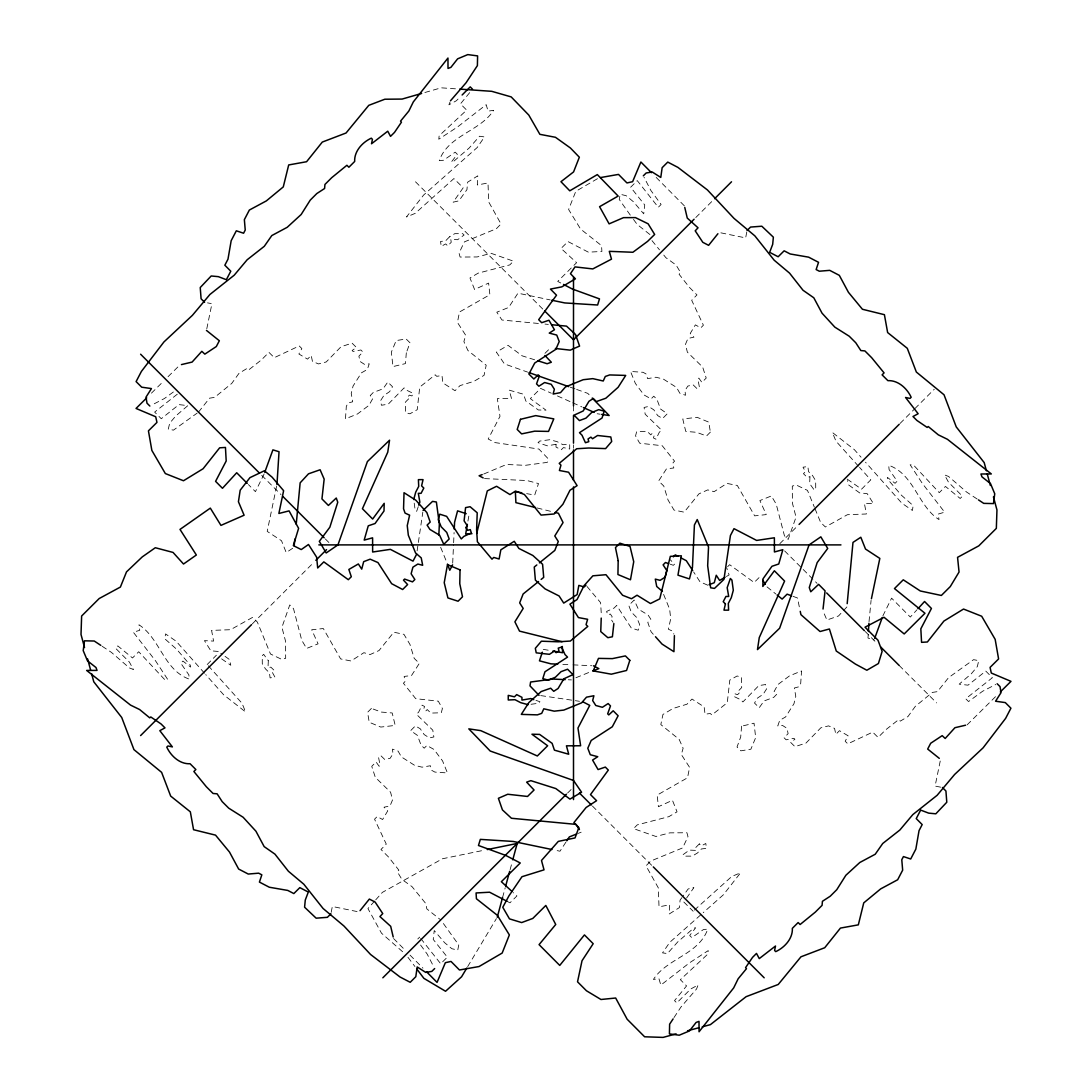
<?xml version="1.0" encoding="UTF-8"?>
<svg xmlns="http://www.w3.org/2000/svg" width="1092" height="1092" viewBox="0 0 1092 1092"><rect width="100%" height="100%" fill="white"/><g stroke="black" fill="none" stroke-linecap="round" stroke-linejoin="round"><path stroke-width="0.75" stroke-dasharray="5 3.75" d="M452.689 563.131L453.549 544.43M453.63 542.724L454.095 532.527M868.195 634.78L867.99 638.069L874.119 639.939M869.027 621.648L871.075 600.382M417.103 550.873L418.1 544.13M418.359 542.451L422.822 512.107M467.936 521.089L469.069 514.646M331.19 912.366L332.323 906.483L359.022 911.957M746.764 232.023L745.645 237.906L718.946 232.446M206.797 328.733L211.93 303.712L207.507 302.866M940.226 761.056L935.093 786.09L940.99 787.223M276.617 486.186L267.199 531.381L281.504 540.731L286.213 552.552L294.035 547.379M502.579 897.501L505.241 887.673M510.114 869.655L512.325 861.465M418.263 506.702L416.666 511.315L415.11 509.746L414.114 502.457M264.168 473.887L255.432 491.646L248.403 484.561M882.855 615.915L891.591 598.157L910.318 617.048L916.884 609.868M449.959 102.143L448.908 104.818L456.32 100.778L459.8 97.311M467.676 966.611L496.396 918.618M565.943 842.109L559.991 851.214L553.535 849.863M673.982 1017.594L680.944 1007.056L696.546 988.997L698.116 984.984L690.704 989.011L676.794 1002.906L674.515 1000.627L686.568 985.912L680.357 979.701L707.862 954.053L708.244 950.586L689.352 962.939L660.837 985.107L658.94 978.664L653.412 979.456C666.925 958.326 698.88 954.572 707.739 929.142L703.453 929.551L691.823 937.646L689.68 935.503L695.686 927.763L693.666 928.173L677.832 941.809L667.43 953.575L662.53 952.866L669.805 942.3L701.979 913.772M686.568 898.088L693.87 887.632L688.151 888.956L682.773 896.409M681.872 897.651L680.084 900.149L679.401 907.602L669.246 913.963L669.696 904.818L659.022 906.824L658.312 887.851L646.014 865.847L650.641 861.083L682.623 847.911L687.987 836.677L686.936 832.746L669.874 832.855L655.896 836.472L633.565 828.637L637.209 824.897L668.877 816.652L677.054 811.82L672.454 800.327L658.408 806.701L657.152 795.099L687.537 777.777L689.598 767.362L681.326 754.531L683.128 748.225L679.156 739.38L660.824 724.583L662.953 714.455L673 708.476L686.977 704.203L691.987 699.057L704.149 706.906L705.036 714.223L710.305 713.486L711.834 715.001L727.286 702.688L729.797 680.111L737.114 676.003L741.372 677.108L741.7 687.564L738.165 691.195L739.598 692.615L737.605 694.676L735.066 693.857L733.783 696.382L740.676 699.726L742.915 701.938L758.79 685.626L765.56 684.534L766.543 688.984L763.172 694.253L757.37 698.17L754.504 703.043L759.24 707.725L763.991 700.996L773.75 697.338L776.794 694.212L774.091 691.536L778.064 684.438L789.543 675.839L801.555 670.952L800.695 683.537L798.894 686.786L794.362 688.001L795.781 696.368L793.952 703.753L785.571 716.966L779.743 720.311L777.763 725.962L782.473 725.416L786.95 728.309L788.124 733.619L784.083 737.769L786.144 739.803L793.939 738.328L794.908 739.284L790.608 742.355L794.949 746.655L805.964 743.092L820.815 727.832L828.555 725.88L834.561 728.405L835.83 734.411L839.475 730.671L848.129 735.803L845.167 741.25L847.802 743.843L872.726 732.131L878.077 737.428L885.544 729.947L898.743 719.546L900.327 721.129L907.984 716.529L915.287 706.374L932.391 692.424L937.468 691.618L948.538 677.668L973.573 659.664L978.746 660.66L977.326 666.584L971.307 673.791L959.186 684.165L968.031 685.175L985.762 671.075L992.382 677.709L965.724 698.757L968.536 701.555L982.609 691.263L995.713 684.507M198.485 412.134L209.541 398.184L214.633 397.365L231.736 383.428L239.039 373.273L246.696 368.659L248.28 370.243L261.479 359.841L268.946 352.375L274.297 357.671L299.222 345.946L301.856 348.553L298.894 353.999L307.548 359.132L311.179 355.391L312.462 361.397L318.468 363.923L326.208 361.971L341.059 346.71L352.074 343.147L356.415 347.447L352.115 350.518L353.085 351.46L360.879 349.986L362.94 352.02L358.899 356.169L360.073 361.493L364.551 364.387L369.26 363.841L367.281 369.492L361.452 372.822L353.071 386.036L351.242 393.434L352.661 401.788L348.13 403.003L346.328 406.265L345.468 418.837L357.48 413.964L368.959 405.35L372.932 398.266L370.229 395.591L373.273 392.465L383.033 388.807L387.783 382.063L392.519 386.745L389.639 391.632L383.838 395.55L380.48 400.819L381.463 405.255L388.233 404.177L404.108 387.865L406.347 390.076L413.24 393.42L411.957 395.946L409.418 395.127L407.425 397.174L408.858 398.607L405.323 402.238L405.651 412.68L409.91 413.8L417.226 409.691L419.738 387.1L435.189 374.802L436.718 376.317L441.987 375.566L442.874 382.896L455.036 390.731L460.046 385.585L474.024 381.326L484.07 375.334L486.199 365.219L467.867 350.423L463.895 341.578L465.697 335.271L457.425 322.427L459.486 312.012L489.871 294.704L488.615 283.101L474.57 289.462L469.97 277.969L478.146 273.15L509.814 264.892L513.458 261.152L491.127 253.317L477.149 256.948L460.087 257.057L459.036 253.112L464.4 241.878L496.382 228.719L501.01 223.956L488.711 201.952L488.001 182.978L477.327 184.985L477.764 175.839L467.622 182.187L466.939 189.653L458.872 200.846L453.153 202.17L463.185 187.783L453.89 178.583L415.206 213.363L406.47 216.98L423.641 195.018L477.218 147.502L484.493 136.937L479.593 136.227L469.191 147.993L453.357 161.616L451.337 162.025L457.343 154.3L455.2 152.157L443.57 160.251L439.284 160.661C448.143 135.231 480.098 131.463 493.611 110.333L488.083 111.138L486.186 104.696L457.671 126.863L438.779 139.216L439.161 135.749L466.666 110.101L460.455 103.89L470.502 91.619M374.611 901.091L367.936 908.558L381.49 933.182L403.521 952.524M375.716 899.849L382.377 892.382L442.465 858.762L483.974 850.245M846.873 606.961L838.519 615.97L826.917 620.024L822.863 610.687M207.193 664.523L216.393 655.214M252.32 623.86L313.472 562.708M695.781 217.54L712.694 200.628M779.811 543.693L798.006 525.498M900.054 423.45L914.277 409.227M914.891 408.613L934.247 389.257M417.786 938.983L419.656 937.113M567.567 793.065L572.331 788.315M727.641 566.68L729.647 564.687L754.149 582.5L760.25 576.426M151.447 393.161L163.309 381.408M168.045 376.699L179.907 364.946M967.116 724.856L996.764 695.454M544.99 353.317L550.423 347.925M694.389 910.1L731.817 876.426L740.553 872.822L723.382 894.785L703.234 912.653M177.3 394.198L154.641 412.093L161.261 418.714L178.992 404.613L187.838 405.637L175.716 416.011L169.697 423.205L168.277 429.142L173.451 430.139L197.147 413.117M173.369 391.987L164.414 398.525L151.31 405.296M597.474 178.692L575.798 191.332L568.604 209.473L580.603 229.074L601.542 245.632L601.897 251.447L588.37 252.17L567.99 241.564L561.056 248.444L576.603 262.694L557.712 281.408L562.08 283.688M726.398 576.508L729.115 574.938L726.644 567.676M575.921 677.75L591.168 671.525M578.214 833.373L581.162 832.2M483.729 474.024L506.511 464.482L525.266 465.328L547.351 462.366L547.966 458.517L538.929 449.058L495.099 442.601L488.206 439.011L499.986 416.366L497.338 398.635L511.52 398.58L509.227 390.158L523.546 394.239L525.839 401.037L538.356 409.978L546.014 410.169L530.33 398.635L540.636 388.411L551.337 393.216M424.884 92.506L441.154 87.824L458.012 88.984M531.067 704.285L538.356 703.289L539.926 701.733L535.326 700.149M568.318 679.77L571.444 679.907M484.52 478.583L527.027 480.548L538.492 483.565L534.711 495.058L526.644 493.639M562.844 664.386L571.348 664.782M573.041 664.864L591.741 665.724M218.263 651.474L210.811 650.777L204.45 640.635L213.595 641.086L211.589 630.398L230.562 629.702L252.566 617.389L257.33 622.03L270.488 654.012L281.736 659.377L285.667 658.326L285.558 641.263L281.927 627.286L289.762 604.954L293.502 608.599L301.761 640.267L306.593 648.443L318.072 643.843L311.711 629.797L323.314 628.542L340.636 658.926L351.037 660.988L363.882 652.702L370.188 654.518L379.033 650.545L393.83 632.213L403.958 634.343L409.937 644.389L414.209 658.367L419.342 663.376L411.507 675.538L404.177 676.426L404.927 681.695L403.412 683.223L415.711 698.675L438.302 701.187L442.41 708.49L441.291 712.762L430.849 713.09L427.218 709.554L425.784 710.988L423.737 708.995L424.556 706.456L422.031 705.173L418.686 712.066L416.475 714.304L432.787 730.179L433.865 736.95L429.429 737.933L424.16 734.561L420.243 728.76L415.356 725.893L410.674 730.63L417.417 735.38L421.075 745.14L424.201 748.184L426.876 745.481L433.974 749.44L442.574 760.933L447.447 772.945L434.875 772.085L431.613 770.283L430.398 765.751L422.044 767.171L414.646 765.342L401.433 756.961L398.102 751.119L392.451 749.139L392.997 753.849L390.103 758.339L384.78 759.513L380.63 755.473L378.596 757.534L380.071 765.328L379.129 766.284L376.058 761.984L371.758 766.338L375.32 777.354L390.581 792.205L392.533 799.931L390.008 805.951L384.002 807.22L387.742 810.865L382.61 819.519L377.163 816.557L374.556 819.191L386.281 844.116L380.985 849.467L388.452 856.933L398.853 870.133L397.283 871.703L401.883 879.374L412.039 886.663L425.976 903.78L426.795 908.858L440.745 919.928M538.383 323.464L501.965 320.011L496.805 312.189L508.613 307.494L517.963 293.188L550.245 299.918M545.004 324.092L548.307 324.406M540.731 695.59L579.483 701.296M597.188 413.745L600.177 414.196M543.256 649.344L549.713 650.463M537.168 507.971L553.535 512.052M534.63 359.787L522.153 355.828L507.998 345.304L496.396 352.17L504.463 363.923L527.6 372.099M570.256 387.182L575.034 388.875M576.631 389.435L587.769 393.366L591.141 396.874M670.215 564.195L673.368 565.315L674.46 564.223L670.351 559.814M793.038 596.341L797.474 597.979L799.904 609.664M707.793 585.216L700.013 581.818L693.625 571.962M557.452 395.946L571.198 402.102M572.727 402.798L581.899 406.907M507.057 901.309L509.964 902.825L516.912 895.945L513.322 892.655M977.149 499.017L966.611 492.055L948.552 476.453L944.539 474.897L948.566 482.309L962.462 496.205L960.182 498.484L945.467 486.445L939.257 492.656L913.608 465.151L910.141 464.769L922.494 483.66L944.648 512.175L938.219 514.073L939.011 519.601C917.881 506.087 914.127 474.133 888.697 465.274L889.093 469.56L897.201 481.176L895.058 483.319L887.318 477.327L887.728 479.333L901.364 495.181L913.13 505.569L912.421 510.469L901.856 503.194L865.506 462.216M102.129 646.246L111.357 652.333L129.416 667.935L133.429 669.505L129.402 662.08L115.506 648.184L117.786 645.904L132.501 657.957L138.711 651.747L164.36 679.251L167.827 679.633L155.474 660.742L133.306 632.213L139.749 630.316L138.943 624.801C160.074 638.301 163.841 670.27 189.271 679.128L188.861 674.842L180.767 663.213L182.91 661.07L190.65 667.076L190.226 665.055L176.604 649.208L164.837 638.82L165.547 633.92L176.112 641.195L204.641 673.355M847.187 479.129L861.574 489.175L870.774 479.866L859.554 467.39M221.621 658.872L230.781 665.26L229.456 659.527L220.748 653.262M649.904 234.521L637.209 224.461L631.299 216.475M767.048 586.895L775.852 594.007M683.824 902.019L693.133 911.219M415.492 181.791L544.485 310.783M784.629 550.914L817.075 583.374M865.192 631.49L876.862 643.161M899.235 665.519L936.622 702.907M261.711 475.334L280.999 494.608M325.348 538.957L330.098 543.72M592.437 806.06L652.47 866.092M656.183 177.436L684.411 205.897M393.557 938.506L405.309 950.354M410.019 955.104L422.945 968.154M858.421 466.147L835.981 441.182L832.377 432.459L854.34 449.631L861.042 457.179M208.313 665.779L241.974 703.207L245.591 711.943L223.628 694.771L205.76 674.624M653.289 634.275L651.105 631.818L647.774 622.344L650.859 619.273L648.047 614.946L638.356 609.159L634.179 600.04L628.774 605.418L631.217 611.957L636.786 617.608L639.694 624.692L638.192 630.207L631.312 628.037L616.68 605.459L614.113 608.012L606.633 611.438L607.684 614.782L610.387 614.045L612.243 616.884L610.592 618.522L613.049 622.303M587.005 586.459L600.6 602.648L601.351 614.7M651.979 240.609L659.486 249.822M663.786 255.091L665.929 257.726L676.085 265.028L680.685 272.686L679.101 274.269L689.502 287.455L696.969 294.922L691.686 300.273L703.398 325.211L700.805 327.832L695.358 324.884L690.212 333.524L693.952 337.169L687.946 338.438L685.421 344.458L687.387 352.197L702.647 367.048L706.21 378.064L701.91 382.405L698.839 378.105L697.884 379.06L699.358 386.868L697.324 388.929L693.174 384.889L687.864 386.063L684.971 390.54L685.517 395.249L679.866 393.27L676.521 387.428L663.308 379.047L655.923 377.231L647.556 378.637L646.341 374.119L643.092 372.304L630.507 371.444L635.38 383.456L643.993 394.949L651.091 398.908L653.753 396.219L656.893 399.262L660.537 409.022L667.28 413.759L662.598 418.495L657.725 415.629L653.808 409.828L648.539 406.456L644.089 407.452L645.181 414.209L661.493 430.084L659.268 432.336L655.937 439.216L653.412 437.947L654.231 435.408L652.17 433.401L650.75 434.848L647.106 431.299L636.663 431.627L635.558 435.899L639.666 443.202L662.243 445.727L674.556 461.165L673.041 462.708L673.778 467.977L666.461 468.864L658.612 481.012L663.759 486.022L668.031 500L674.01 510.046L684.138 512.189L698.935 493.843L707.78 489.885L714.086 491.687L726.917 483.401L737.332 485.476L754.654 515.861L766.256 514.591L759.882 500.559L771.375 495.959L776.207 504.122L784.452 535.803L788.192 539.434L796.027 517.103L792.41 503.139L792.301 486.077L796.232 485.012L807.466 490.376L814.359 507.138M420.707 938.451L440.704 963.772L447.324 957.138L433.224 939.42L434.247 930.575L444.621 942.696L451.829 948.702L457.753 950.136L458.749 944.962L442.724 922.59M407.958 957.302L414.919 966.516M630.316 215.151L619.219 199.44L620.215 194.267L626.139 195.686L633.346 201.692L643.72 213.814L644.73 204.968L630.63 187.251L637.264 180.617L658.299 207.275L661.11 204.477L650.818 190.39L644.062 177.3M420.597 945.044L427.136 953.998L433.906 967.102M440.649 547.31L446.874 562.557M814.987 508.654L820.624 522.358L825.388 526.999L847.406 514.701L866.379 513.991L864.373 503.303L873.518 503.753L867.157 493.611L859.691 492.929L848.511 484.862L847.515 480.562M663.608 594.389L669.642 609.186L670.72 618.782L668.359 629.21L672.89 631.299L673.914 634.193M573.505 405.951L573.505 412.721M573.505 444.881L573.505 448.239M556.033 444.308L556.019 447.065L561.261 449.795L563.486 447.583L569.71 449.017L569.71 444.389L562.967 444.703L557.22 441.7L549.808 439.707L539.612 441.1L538.042 442.656L547.242 445.823L556.033 444.308M268.318 660.756L268.004 667.608L270.884 667.171L274.515 670.706L272.522 672.713L274.938 677.177L270.093 677.873L269.424 672.754L265.452 668.891L262.285 663.622L262.257 655.732L263.65 654.326L268.318 660.756M809.964 476.795L809.65 483.633L814.304 490.076L815.71 488.656L815.683 480.767L812.503 475.498L808.53 471.635L807.875 466.516L803.029 467.212L805.432 471.676L803.453 473.696L807.07 477.218L809.964 476.795M406.333 352.757L405.432 363.595L392.983 366.584L391.345 352.184L396.137 340.595L406.115 338.957L410.005 342.806L406.333 352.757M741.591 726.194L740.69 737.045L737.018 746.996L740.908 750.832L750.887 749.194L755.678 737.619L754.04 723.218L741.591 726.194M449.522 236.841L445.645 240.813L440.54 241.482L441.236 246.328L445.7 243.912L447.706 245.905L451.228 242.274L450.805 239.394L457.644 239.708L464.086 235.039L462.667 233.647L454.791 233.661L449.522 236.841M699.317 843.898L695.781 847.515L696.218 850.409L689.38 850.095L682.937 854.749L684.356 856.155L692.232 856.128L697.501 852.961L701.378 848.975L706.483 848.32L705.787 843.474L701.323 845.891L699.317 843.898M371.417 708.408L367.581 712.298L369.219 722.262L380.794 727.067L395.195 725.429L392.205 712.98L381.367 712.08L371.417 708.408M710.387 432.104L706.538 435.981L696.6 432.309L685.749 431.408L682.773 418.973L697.174 417.335L708.749 422.126L710.387 432.104"/><path stroke-width="1.5" d="M601.228 618.086L600.75 631.599L607.862 637.687L612.394 636.773L613.854 623.559M438.848 535.025L439.353 524.092L436.377 502.006L432.541 501.378L423.068 510.428M454.258 529.129L454.572 522.331L457.575 510.851L466.188 513.69M276.959 484.575L279.033 451.733L272.904 449.863L264.755 472.29M868.413 631.504L868.932 623.286M294.185 545.727L294.813 539.107M296.232 524.215L300.15 482.841L308.504 473.819L320.106 469.765L324.16 479.115L321.949 498.921L328.405 505.446L336.268 498.02L337.756 502.238L329.852 527.204L319.314 541.345L326.18 552.962L337.947 544.881L367.39 461.588L389.544 440.199L387.756 452.17L362.435 508.722L372.645 519.028L384.193 503.33L384.002 510.988L375.061 523.518L368.263 525.812L364.182 540.117L372.59 537.824L372.645 552.02L390.376 549.358L413.022 561.138L416.612 554.245M847.187 603.658L852.988 542.41L860.81 537.25L865.519 549.058L879.824 558.422L871.416 598.771M823.04 609.036L825.074 590.868L818.618 584.356L810.755 591.782L809.268 587.564L817.171 562.598L827.709 548.457L820.843 536.841L809.076 544.908L779.633 628.214L757.479 649.603L759.254 637.632L784.588 581.081L774.378 570.775L762.83 586.459L763.021 578.801L771.962 566.284L778.76 563.991L782.841 549.685L774.433 551.979L774.378 537.783L756.633 540.431L734.001 528.664L730.412 535.544L723.941 579.374L714.482 588.424L710.646 587.796L707.671 565.711L708.531 546.956L697.228 519.56L694.416 524.965L692.451 567.471L689.448 578.937L677.955 575.156L681.34 555.801L670.338 556.347L659.732 598.894L650.436 603.521L637.032 595.222L631.504 598.744L622.59 595.263L605.978 574.706L592.888 575.812L584.111 585.558L577.04 599.549L569.915 604.163L578.432 617.581L587.619 619.287L586.049 624.665L587.796 626.412L570.352 641.045L558.312 641.796L541.4 641.195L535.326 648.307L536.227 652.839L549.453 654.313L554.477 651.037L556.115 652.688L558.967 650.846L558.23 648.129L561.575 647.078L565.001 654.558L567.54 657.125L544.976 671.757L542.792 678.637L548.32 680.152L555.405 677.231L561.056 671.662L567.581 669.219L572.959 674.624L563.854 678.801L558.067 688.492L553.74 691.304L550.668 688.219L541.195 691.55L528.91 702.497L521.307 714.386L537.373 714.864L541.714 713.349L543.789 708.804L554.231 711.165L563.813 710.087L581.572 702.852L586.5 697.174L593.898 695.74L592.656 700.559L595.795 705.5L602.402 707.288L608.148 703.562L610.483 705.91L607.684 713.813L608.776 714.919L613.185 710.796L618.127 715.765L612.298 726.767L591.195 740.458L587.796 748.238L590.281 754.736L597.747 756.701L592.574 760.059L598.075 769.56L605.337 767.089L608.326 770.092L590.499 794.594L596.587 800.695L586.117 807.493L573.914 822.604L578.856 827.559L575.034 837.933L558.326 841.386L541.495 860.469L544.021 869.846L521.976 876.712L508.954 895.836L502.77 907.288L509.473 918.863L521.662 922.576L532.787 918.44L545.823 905.459L555.732 924.487L539.066 944.635L559.746 965.41L584.438 934.916L593.188 943.706L582.022 960.742L577.532 981.804L586.445 990.758L600.969 999.494L615.67 998.02L627.149 1019.232L644.621 1036.786L663.076 1037.4L676.125 1033.878M674.419 635.64L673.941 651.706L662.052 644.089L655.487 636.732M467.376 524.324L465.683 534.002L471.962 533.688M476.685 533.442L487.291 490.909L496.587 486.281L509.978 494.58L515.52 491.059L524.433 494.526L541.045 515.096L554.135 513.977L562.912 504.245L569.983 490.253L577.108 485.64L568.591 472.222L559.404 470.502L560.974 465.137L559.227 463.39L576.672 448.757L588.711 448.007L605.61 448.607L611.697 441.496L610.797 436.964L597.57 435.49L592.547 438.752L590.909 437.114L588.056 438.957L588.793 441.673L585.448 442.724L582.022 435.23L579.483 432.678L602.047 418.031L604.231 411.152L598.703 409.65L591.618 412.558L585.967 418.14L579.442 420.57L574.064 415.178L583.169 410.988L588.957 401.296L593.284 398.498L596.355 401.569L605.828 398.239L618.113 387.305L625.716 375.416L609.65 374.938L605.309 376.453L603.234 380.999L592.792 378.637L583.196 379.716L565.451 386.95L560.524 392.615L553.125 394.048L554.367 389.243L551.228 384.302L544.621 382.514L538.875 386.227L536.541 383.879L539.339 375.976L538.247 374.884L533.838 378.992L528.897 374.037L534.725 363.035L555.828 349.344L559.227 341.55L556.743 335.067L549.262 333.101L554.449 329.743L548.948 320.243L541.687 322.7L538.697 319.697L556.51 295.209L550.436 289.093L561.82 286.868L575.429 278.815L570.461 273.683L574.993 266.898L592.806 268.919L611.493 259.145L609.295 251.337L632.882 252.266L647.57 241.4L654.654 234.452L648.129 223.805L635.448 217.608L623.505 217.649L609.118 223.86L599.576 206.688L618.154 196.069L597.324 174.584L569.778 190.813L560.96 181.709L573.573 171.922L579.347 157.221L570.365 147.952L555.459 137.292L539.871 134.33L528.787 115.069L511.179 96.901L491.741 91.319L459.705 89.107M413.718 499.535L415.724 492.137L418.714 486.39L418.4 479.647L423.041 479.634L421.594 485.858L423.805 488.083L421.075 493.325L418.318 493.325L419.847 502.102L418.782 505.173M497.269 917.157L502.579 897.501M505.678 886.035L509.664 871.293M512.762 859.827L517.198 843.447L487.305 849.562M542.315 652.211L539.462 660.837L550.941 663.84L557.739 664.154M874.692 638.342L882.268 617.512M452.607 564.837L449.781 570.242L447.461 564.086M466.803 968.058L461.588 976.78L445.55 991.263L423.887 978.35L416.912 969.15M566.803 840.813L569.341 836.909L576.726 833.96M673.109 1018.904L669.628 1024.173L669.423 1033.906L679.238 1035.202L689.407 1030.957L696.136 1022.426L699.017 1021.375L699.057 1031.763L733.701 987.878L738.151 978.787L746.464 968.672L745.59 967.608L752.538 957.384L756.497 953.425L759.268 958.599L775.511 946.013L774.583 950.463L775.743 951.623C784.506 947.597 792.915 938.588 792.342 928.35L798.143 922.549L800.108 924.528L815.342 912.093L822.085 905.336L822.426 901.296L830.22 896.232L836.772 889.693L845.863 875.279L859.813 862.489L875.224 854.244L882.732 843.488L899.863 830.016L912.83 814.591L937.113 795.317L954.626 774.46L983.087 747.856L1005.623 718.372L1010.919 708.203L1005.309 702.593L995.576 701.228L1001.023 692.656L1000.026 686.609L997.16 683.756M717.908 233.729L708.612 245.331L702.811 242.315L695.208 230.821L698.034 227.805L687.264 218.072L684.766 207.412M360.046 910.66L369.355 899.071L375.143 902.088L382.746 913.581L379.934 916.584L390.69 926.316L393.202 936.977M450.477 100.805L466.079 82.746L477.395 65.616L477.6 55.897L467.785 54.6L457.616 58.845L450.887 67.376L448.007 68.427L447.966 58.04L413.322 101.911L408.858 111.015L400.559 121.116L401.433 122.195L394.485 132.419L390.527 136.364L387.756 131.204L371.512 143.775L372.44 139.339L371.28 138.179C362.517 142.206 354.108 151.201 354.682 161.452L348.88 167.253L346.915 165.274L331.681 177.709L324.938 184.452L324.597 188.506L316.803 193.557L310.251 200.109L301.16 214.51L287.196 227.313L271.799 235.558L264.291 246.314L247.161 259.773L234.193 275.211L209.91 294.485L192.397 315.342L163.936 341.946L141.4 371.43L136.104 381.599L141.714 387.196L151.447 388.575L146 397.147L146.997 403.194L149.863 406.047M917.99 608.681L924.555 601.501L931.435 608.449L920.829 628.815L921.566 642.342L927.381 641.987L943.925 621.048L963.54 609.049L981.681 616.243L995.167 639.366L998.593 658.954L990.062 667.403L991.318 673.054L1010.987 681.353L1000.313 691.932M462.121 94.99L470.215 86.882L472.508 89.175M643.311 175.839L646.164 172.986L652.211 171.99L660.783 177.436L662.148 167.69L667.758 162.094L677.914 167.39L707.411 189.926L734.001 218.373L754.872 235.886L774.146 260.183L789.571 273.15L803.029 290.267L813.799 297.788L822.044 313.186L834.834 327.136L849.248 336.24L855.787 342.779L860.851 350.573L864.891 350.914L871.648 357.671L884.07 372.891L882.104 374.87L887.905 380.658C898.143 380.098 907.152 388.493 911.165 397.27L910.018 398.416L905.568 397.488L918.14 413.732L912.98 416.516L916.925 420.461L927.163 427.422L928.227 426.535L938.328 434.848L947.433 439.298L991.318 473.942L980.93 473.996L981.967 476.863L990.512 483.606L994.744 493.775L993.461 503.589L983.728 503.371L978.459 499.89M140.609 735.571L251.515 624.679M315.847 560.332L326.549 549.631M694.089 219.233L573.505 339.803L544.621 310.92M714.618 198.703L731.517 181.791M799.071 524.433L899.18 424.324M382.842 977.804L566.407 794.225M434.657 968.549L431.804 971.402L425.757 972.412L417.185 966.966L415.806 976.698L410.21 982.295L400.041 977.012L370.557 954.476L343.953 926.016L323.095 908.503L303.822 884.22L288.384 871.239L274.925 854.121L264.168 846.614L255.924 831.203L243.12 817.253L228.719 808.162L222.167 801.61L217.117 793.816L213.063 793.474L206.32 786.731L193.885 771.498L195.864 769.532L190.063 763.731C179.811 764.304 170.816 755.896 166.789 747.133L167.95 745.972L172.386 746.901L159.814 730.657L164.988 727.873L161.029 723.928L150.805 716.98L149.74 717.853L139.626 709.541L130.521 705.091L86.65 670.447L97.038 670.406L95.987 667.526L87.456 660.797L83.21 650.614L84.507 640.813L94.24 641.018L100.819 645.372M585.954 585.216L584.206 586.95L578.842 585.394L577.136 594.567L563.718 603.084L559.09 595.973L545.099 588.902L535.367 580.125L534.261 567.021L536.827 564.946M673.327 556.852L675.306 554.886L678.064 556.333M146.71 397.87L136.036 408.449L155.706 416.748L156.961 422.399L148.43 430.849L151.856 450.423L165.342 473.559L183.483 480.753L203.098 468.741L219.642 447.816L225.457 447.447L226.194 460.988L215.588 481.354L222.468 488.288L236.705 472.754L247.242 483.374M747.051 230.549L750.559 227.068L761.807 226.221L773.368 237.182L772.686 244.349L769.642 252.334L778.146 256.757L784.138 250.819L790.185 253.972L808.653 257.166L818.55 262.312L816.133 269.56L819.3 271.212L829.715 270.352L839.311 275.348L848.443 292.328L862.434 309.268L884.411 314.687L887.632 332.555L907.275 348.293L916.352 372.044L944.02 394.772L956.237 426.89L984.192 462.598L986.39 470.761M330.903 913.84L327.395 917.321L316.148 918.181L304.586 907.206L305.282 900.054L308.313 892.055L299.822 887.632L293.83 893.57L287.783 890.43L269.315 887.236L259.418 882.077L261.834 874.828L258.654 873.177L248.253 874.05L238.657 869.055L229.511 852.074L215.534 835.134L193.557 829.715L190.336 811.834L170.68 796.095L161.616 772.358L133.947 749.631L121.731 717.499L93.776 681.79L91.578 673.627M539.393 562.871L554.818 550.423L558.285 541.495L554.777 535.967L563.062 522.563L558.435 513.267L555.173 512.448M538.561 581.517L523.136 593.98L519.669 602.893L523.191 608.421L514.892 621.826L519.519 631.121L562.052 641.727M541.127 579.442L543.707 577.368L542.587 564.277L532.855 555.487L518.864 548.43L514.25 541.304L500.832 549.822L499.112 559.008L493.748 557.439L492.001 559.172L477.368 541.741L476.617 529.688L477.218 512.79L470.106 506.715L465.574 507.616L464.1 520.829L467.362 525.866L465.724 527.504L467.567 530.343L470.283 529.606L471.334 532.964L463.841 536.39L461.288 538.929L446.642 516.366L439.762 514.182L438.261 519.71L441.182 526.794L446.751 532.446L449.181 538.97L443.789 544.348L439.612 535.244L429.92 529.443L427.108 525.115L430.193 522.058L426.863 512.585L415.916 500.3L404.026 492.697L403.549 508.763L405.064 513.103L409.609 515.178L407.248 525.621L408.326 535.203L415.561 552.962L421.225 557.889L422.672 565.287L417.854 564.045L412.913 567.185L411.124 573.791L414.851 579.538L412.503 581.872L404.586 579.074L403.494 580.166L407.603 584.575L402.648 589.516L391.646 583.688L377.955 562.571L370.161 559.172L363.677 561.67L361.711 569.137L358.353 563.963L348.853 569.464L351.31 576.726L348.321 579.702L323.819 561.889L317.704 567.976L316.612 557.138L308.49 544.498L301.255 549.576L293.352 545.604L298.607 528.337L289.08 510.892L278.87 513.472L283.62 490.69L272.113 477.177L264.387 470.761L249.945 477.654L240.185 490.212L238.425 501.719L244.103 515.219L220.953 525.389L210.319 508.121L180.003 529.415L196.355 555.009L183.511 564.018L173.041 552.429L155.31 547.734L142.247 556.906L126.508 571.88L120.393 587.059L99.181 598.539L81.627 616.011L81.013 634.466L84.534 647.515M725.047 577.286L719.614 580.425L716.256 575.252L714.291 582.718L709.09 584.711M482.186 474.611L479.115 475.771L483.169 477.887M592.697 670.952L598.853 668.618L593.447 665.806M421.621 93.448L402.102 99.072L384.848 99.222L368.782 105.337L346.055 133.006L322.304 142.069L306.579 161.725L288.697 164.947L283.278 186.909L266.339 200.901L249.358 210.046L244.362 219.642L245.236 230.043L243.584 233.224L236.322 230.808L231.176 240.69L227.982 259.173L224.843 265.22L230.781 271.212L226.358 279.702L218.359 276.658L211.206 275.976L200.232 287.537L201.092 298.785L204.573 302.293M687.55 1030.793L698.976 1027.708M702.252 1026.835L710.401 1024.637L746.109 996.682L778.241 984.465L800.968 956.797L824.719 947.733L840.444 928.077L858.326 924.856L863.745 902.879L880.684 888.888L897.665 879.756L902.661 870.16L901.787 859.745L903.439 856.578L910.701 858.994L915.847 849.098L919.041 830.63L922.18 824.583L916.243 818.591L920.665 810.087L928.664 813.131L935.817 813.813L946.791 802.251L945.931 791.018L942.451 787.496M181.436 364.592L192.096 362.08L201.829 351.31L204.832 354.136L216.325 346.533L219.342 340.745L206.456 330.412M965.587 725.211L954.927 727.709L945.194 738.479L942.191 735.653L930.698 743.256L927.681 749.057L939.284 758.353M600.559 177.559L618.509 174.406L626.958 182.951L632.609 181.695L640.895 162.012L651.487 172.686M318.823 544.894L840.949 544.894M565.192 679.633L552.702 679.06L530.616 682.022L529.989 685.872L539.038 695.331M551.624 324.72L566.516 326.126L575.525 334.493L579.579 346.082L570.229 350.15L555.378 348.485M601.678 414.414L609.145 415.52L592.26 398.034M521.799 492.792L515.356 491.673L515.902 502.661L535.544 507.562M552.934 651.037L562.612 652.729L562.298 646.437M551.87 300.245L564.782 302.934L597.624 305.009L599.494 298.894L572.263 288.984L563.527 284.439M551.924 849.521L513.185 841.454L480.343 839.379L478.473 845.495L505.705 855.405L520.256 862.98L501.365 881.708L512.121 891.563M528.146 704.695L520.747 702.688L515.001 699.699L508.258 699.999L508.244 695.372L514.468 696.819L516.707 694.608L521.949 697.338L521.935 700.095L530.712 698.566L533.783 699.631M537.755 360.769L547.119 363.732L551.337 362.244L544.963 355.514M529.142 372.645L568.673 386.623M668.632 563.636L665.465 562.517L663.117 564.864L666.843 570.597L665.055 577.204L660.1 580.343L655.296 579.101L656.729 586.5L662.407 591.427M791.55 595.795L787.114 594.157L782.145 599.085L777.122 595.017M583.428 407.589L594.13 412.38M582.855 701.801L589.748 705.391L577.968 728.023L580.63 745.768L566.434 745.822L568.727 754.231L554.422 750.149L552.129 743.352L539.612 734.411L531.954 734.22L547.638 745.768L537.332 755.978L480.78 730.644L468.809 728.869L490.199 751.023L573.505 780.466L581.572 792.232L569.956 799.098L555.814 788.561L530.848 780.657L526.631 782.145L534.056 790.007L527.532 796.464L507.725 794.253L498.389 798.307L502.443 809.909L511.452 818.263L576.003 824.378L579.442 829.592M507.057 901.309L489.598 892.219L476.071 892.956L476.426 898.771L497.365 915.314L509.363 934.929L502.17 953.057L479.033 966.543L459.459 969.983L451.01 961.438L445.359 962.694L437.059 982.377L426.481 971.703M680.807 557.794L686.308 560.701L692.71 570.556M826.658 592.942L864.373 630.671M880.684 646.969L899.18 665.465M140.609 354.217L259.446 473.068M282.828 496.437L324.188 537.796M579.429 793.038L591.332 804.941M653.289 866.898L764.182 977.804M762.803 580.343L765.356 584.275M987.264 474.024L990.348 485.449M993.433 496.874L996.955 509.937L996.341 528.378L978.787 545.863L957.561 557.33L959.049 572.031L950.299 586.568L941.359 595.468L920.297 590.977L903.261 579.811L894.471 588.574L924.965 613.267L904.19 633.947L884.042 617.28L865.014 627.19L877.995 640.226L882.131 651.351L878.418 663.527L866.843 670.242L855.391 664.059L836.267 651.023L829.401 628.992L820.024 631.517L800.941 614.673L800.245 611.343M87.619 658.94L90.691 670.365M573.505 277.464L573.505 405.965M573.505 415.37L573.505 443.188M573.505 449.918L573.505 480.207M573.505 486.936L573.505 799.59M460.032 569.874L459.773 583.742L462.503 596.792L458.067 601.214L447.925 597.952L444.226 582.691L447.488 564.619L460.032 569.874M618.181 560.66L617.935 574.529L630.48 579.77L633.729 561.697L630.029 546.437L619.901 543.188L615.465 547.597L618.181 560.66M725.429 603.931L723.982 610.155L728.61 610.155L728.309 603.412L731.299 597.665L733.305 590.253L731.913 580.057L730.357 578.487L727.176 587.687L728.705 596.478L725.948 596.464L723.218 601.706L725.429 603.931M520.461 419.314L517.198 429.456L521.621 433.893L534.67 431.163L548.539 431.408L553.794 418.878L535.708 415.615L520.461 419.314M629.825 660.346L626.562 670.474L611.315 674.187L593.229 670.925L598.484 658.38L612.353 658.626L625.402 655.91L629.825 660.346"/></g></svg>
